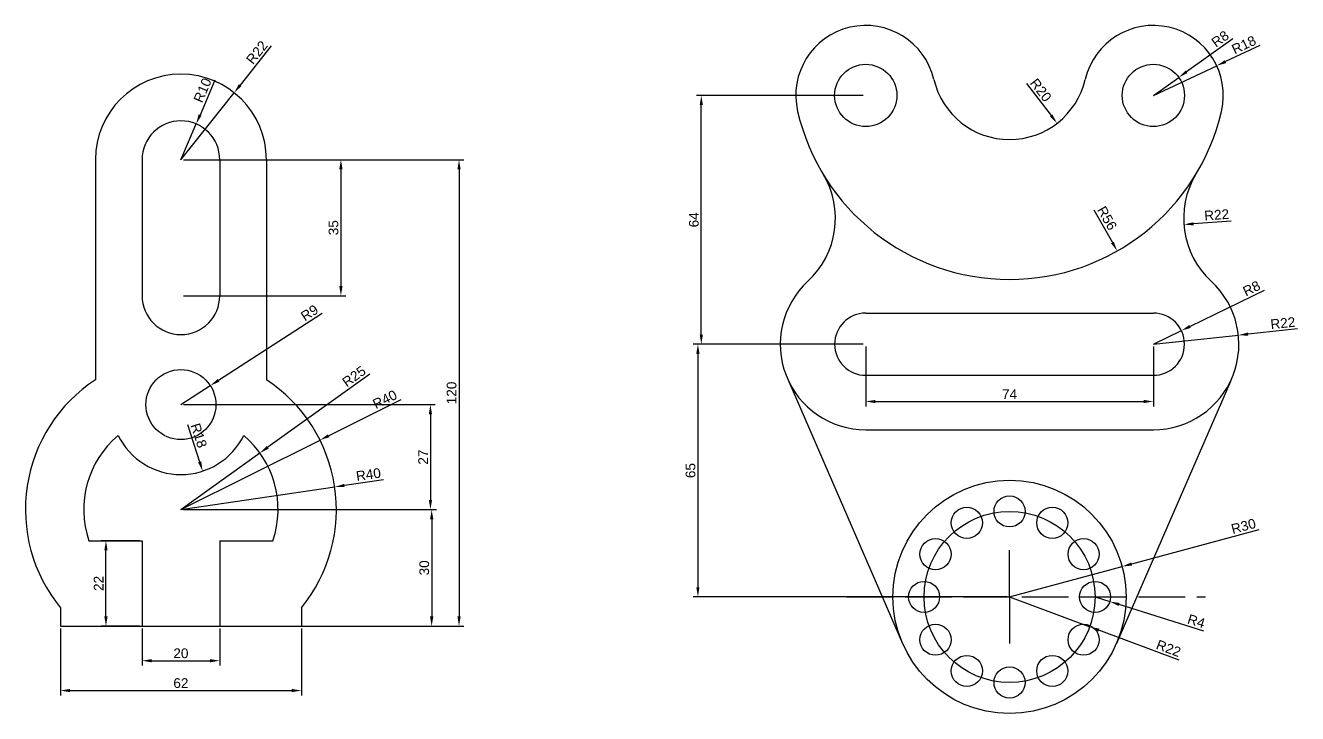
# Model space of a CAD drawing. Header units: millimetres. Extents: x 3066 to 3968, y 1986 to 2233.
# Drawn here: x 3641.2 to 3968.5, y 2006.6 to 2183.6 of the extents above; entities that cross this region are included whole.
import ezdxf

# ---------------------------------------------------------------- set-up
doc = ezdxf.new("R2010")
doc.units = ezdxf.units.MM
doc.linetypes.add('ACAD_ISO02W100', pattern=[15, 12, -3])
doc.styles.get("Standard").update_dxf_attribs({"font": 'arial.ttf'})
doc.dimstyles.new('ISO-25', dxfattribs={"dimtxt": 2.5, "dimasz": 2.5, "dimexe": 1.25, "dimexo": 0.625, "dimtad": 1, "dimtxsty": 'Standard', "dimcen": 2.5, "dimadec": 0, "dimazin": 0, "dimtfac": 1, "dimtmove": 0, "dimatfit": 3, "dimfxl": 1, "dimarcsym": 0})

# ---------------------------------------------------------------- blocks, each defined once
blk = doc.blocks.new('*D31')
at = {"color": 0, "lineweight": -2, "transparency": 16777216}
for p, q in [((3689.91, 2169.52), (3686.09, 2160.58)), ((3681.17, 2149.09), (3685.11, 2158.29))]:
    blk.add_line(p, q, dxfattribs=at)
at = {"color": 0, "transparency": 16777216}
blk.add_solid([(3685.71, 2160.75), (3686.47, 2160.42), (3685.11, 2158.29)], dxfattribs=at)
at = {"layer": 'Defpoints', "color": 0, "transparency": 16777216}
for p in [(3685.11, 2158.29), (3681.17, 2149.09)]:
    blk.add_point(p, dxfattribs=at)
at = {"color": 0, "transparency": 16777216, "insert": (3686.74, 2166.95), "char_height": 2.5, "attachment_point": 5, "rotation": 66.8496}
blk.add_mtext('R10', dxfattribs=at)
blk = doc.blocks.new('*D32')
at = {"color": 0, "lineweight": -2, "transparency": 16777216}
for p, q in [((3704.43, 2178.34), (3696.42, 2168.27)), ((3681.17, 2149.09), (3694.87, 2166.31))]:
    blk.add_line(p, q, dxfattribs=at)
at = {"color": 0, "transparency": 16777216}
blk.add_solid([(3696.1, 2168.53), (3696.75, 2168.01), (3694.87, 2166.31)], dxfattribs=at)
at = {"layer": 'Defpoints', "color": 0, "transparency": 16777216}
for p in [(3694.87, 2166.31), (3681.17, 2149.09)]:
    blk.add_point(p, dxfattribs=at)
at = {"color": 0, "transparency": 16777216, "insert": (3700.72, 2176.69), "char_height": 2.5, "attachment_point": 5, "rotation": 51.5108}
blk.add_mtext('R22', dxfattribs=at)
blk = doc.blocks.new('*D33')
at = {"color": 0, "lineweight": -2, "transparency": 16777216}
for p, q in [((3717.53, 2109.52), (3690.84, 2092.32)), ((3681.17, 2086.09), (3688.74, 2090.97))]:
    blk.add_line(p, q, dxfattribs=at)
at = {"color": 0, "transparency": 16777216}
blk.add_solid([(3690.61, 2092.67), (3691.07, 2091.97), (3688.74, 2090.97)], dxfattribs=at)
at = {"layer": 'Defpoints', "color": 0, "transparency": 16777216}
for p in [(3688.74, 2090.97), (3681.17, 2086.09)]:
    blk.add_point(p, dxfattribs=at)
at = {"color": 0, "transparency": 16777216, "insert": (3714.27, 2109.69), "char_height": 2.5, "attachment_point": 5, "rotation": 32.8059}
blk.add_mtext('R9', dxfattribs=at)
blk = doc.blocks.new('*D34')
at = {"color": 0, "lineweight": -2, "transparency": 16777216}
blk.add_line((3682.85, 2080.97), (3685.99, 2071.36), dxfattribs=at)
at = {"color": 0, "transparency": 16777216}
blk.add_solid([(3686.39, 2071.49), (3685.59, 2071.23), (3686.77, 2068.98)], dxfattribs=at)
at = {"layer": 'Defpoints', "color": 0, "transparency": 16777216}
for p in [(3681.17, 2086.09), (3686.77, 2068.98)]:
    blk.add_point(p, dxfattribs=at)
at = {"color": 0, "transparency": 16777216, "insert": (3685.78, 2078.13), "char_height": 2.5, "attachment_point": 5, "rotation": 288.1043}
blk.add_mtext('R18', dxfattribs=at)
blk = doc.blocks.new('*D35')
at = {"color": 0, "lineweight": -2, "transparency": 16777216}
for p, q in [((3729.76, 2093.9), (3703.53, 2075.11)), ((3681.17, 2059.09), (3701.5, 2073.65))]:
    blk.add_line(p, q, dxfattribs=at)
at = {"color": 0, "transparency": 16777216}
blk.add_solid([(3703.29, 2075.45), (3703.77, 2074.77), (3701.5, 2073.65)], dxfattribs=at)
at = {"layer": 'Defpoints', "color": 0, "transparency": 16777216}
for p in [(3701.5, 2073.65), (3681.17, 2059.09)]:
    blk.add_point(p, dxfattribs=at)
at = {"color": 0, "transparency": 16777216, "insert": (3725.71, 2093.34), "char_height": 2.5, "attachment_point": 5, "rotation": 35.6194}
blk.add_mtext('R25', dxfattribs=at)
blk = doc.blocks.new('*D36')
at = {"color": 0, "lineweight": -2, "transparency": 16777216}
for p, q in [((3737.72, 2087.33), (3719.2, 2078.08)), ((3681.17, 2059.09), (3716.96, 2076.96))]:
    blk.add_line(p, q, dxfattribs=at)
at = {"color": 0, "transparency": 16777216}
blk.add_solid([(3719.01, 2078.45), (3719.38, 2077.71), (3716.96, 2076.96)], dxfattribs=at)
at = {"layer": 'Defpoints', "color": 0, "transparency": 16777216}
for p in [(3716.96, 2076.96), (3681.17, 2059.09)]:
    blk.add_point(p, dxfattribs=at)
at = {"color": 0, "transparency": 16777216, "insert": (3733.65, 2087.42), "char_height": 2.5, "attachment_point": 5, "rotation": 26.5387}
blk.add_mtext('R40', dxfattribs=at)
blk = doc.blocks.new('*D37')
at = {"color": 0, "lineweight": -2, "transparency": 16777216}
for p, q in [((3733.27, 2066.75), (3723.22, 2065.27)), ((3681.17, 2059.09), (3720.75, 2064.91))]:
    blk.add_line(p, q, dxfattribs=at)
at = {"color": 0, "transparency": 16777216}
blk.add_solid([(3723.16, 2065.69), (3723.28, 2064.86), (3720.75, 2064.91)], dxfattribs=at)
at = {"layer": 'Defpoints', "color": 0, "transparency": 16777216}
for p in [(3720.75, 2064.91), (3681.17, 2059.09)]:
    blk.add_point(p, dxfattribs=at)
at = {"color": 0, "transparency": 16777216, "insert": (3729.42, 2068.11), "char_height": 2.5, "attachment_point": 5, "rotation": 8.3655}
blk.add_mtext('R40', dxfattribs=at)
blk = doc.blocks.new('*D38')
at = {"color": 0, "lineweight": -2, "transparency": 16777216}
for p, q in [((3670.55, 2051.09), (3660.64, 2051.09)), ((3661.89, 2031.59), (3661.89, 2048.59)), ((3670.55, 2029.09), (3660.64, 2029.09))]:
    blk.add_line(p, q, dxfattribs=at)
at = {"color": 0, "transparency": 16777216}
for points in [[(3661.47, 2048.59), (3662.31, 2048.59), (3661.89, 2051.09)], [(3661.47, 2031.59), (3662.31, 2031.59), (3661.89, 2029.09)]]:
    blk.add_solid(points, dxfattribs=at)
at = {"layer": 'Defpoints', "color": 0, "transparency": 16777216}
for p in [(3661.89, 2051.09), (3671.17, 2051.09), (3671.17, 2029.09)]:
    blk.add_point(p, dxfattribs=at)
at = {"color": 0, "transparency": 16777216, "insert": (3660.01, 2040.09), "char_height": 2.5, "attachment_point": 5, "rotation": 90}
blk.add_mtext('22', dxfattribs=at)
blk = doc.blocks.new('*D39')
at = {"color": 0, "lineweight": -2, "transparency": 16777216}
for p, q in [((3671.17, 2028.47), (3671.17, 2018.96)), ((3691.17, 2028.47), (3691.17, 2018.96)), ((3673.67, 2020.21), (3688.67, 2020.21))]:
    blk.add_line(p, q, dxfattribs=at)
at = {"color": 0, "transparency": 16777216}
for points in [[(3673.67, 2020.62), (3673.67, 2019.79), (3671.17, 2020.21)], [(3688.67, 2020.62), (3688.67, 2019.79), (3691.17, 2020.21)]]:
    blk.add_solid(points, dxfattribs=at)
at = {"layer": 'Defpoints', "color": 0, "transparency": 16777216}
for p in [(3671.17, 2029.09), (3691.17, 2029.09), (3691.17, 2020.21)]:
    blk.add_point(p, dxfattribs=at)
at = {"color": 0, "transparency": 16777216, "insert": (3681.17, 2022.11), "char_height": 2.5, "attachment_point": 5}
blk.add_mtext('20', dxfattribs=at)
blk = doc.blocks.new('*D40')
at = {"color": 0, "lineweight": -2, "transparency": 16777216}
for p, q in [((3681.8, 2149.09), (3723.59, 2149.09)), ((3722.34, 2146.59), (3722.34, 2116.59)), ((3681.8, 2114.09), (3723.59, 2114.09))]:
    blk.add_line(p, q, dxfattribs=at)
at = {"color": 0, "transparency": 16777216}
for points in [[(3721.92, 2146.59), (3722.76, 2146.59), (3722.34, 2149.09)], [(3721.92, 2116.59), (3722.76, 2116.59), (3722.34, 2114.09)]]:
    blk.add_solid(points, dxfattribs=at)
at = {"layer": 'Defpoints', "color": 0, "transparency": 16777216}
for p in [(3681.17, 2149.09), (3681.17, 2114.09), (3722.34, 2114.09)]:
    blk.add_point(p, dxfattribs=at)
at = {"color": 0, "transparency": 16777216, "insert": (3720.44, 2131.59), "char_height": 2.5, "attachment_point": 5, "rotation": 90}
blk.add_mtext('35', dxfattribs=at)
blk = doc.blocks.new('*D41')
at = {"color": 0, "lineweight": -2, "transparency": 16777216}
for p, q in [((3681.8, 2149.09), (3753.98, 2149.09)), ((3752.73, 2146.59), (3752.73, 2031.59)), ((3681.8, 2029.09), (3753.98, 2029.09))]:
    blk.add_line(p, q, dxfattribs=at)
at = {"color": 0, "transparency": 16777216}
for points in [[(3752.31, 2146.59), (3753.14, 2146.59), (3752.73, 2149.09)], [(3752.31, 2031.59), (3753.14, 2031.59), (3752.73, 2029.09)]]:
    blk.add_solid(points, dxfattribs=at)
at = {"layer": 'Defpoints', "color": 0, "transparency": 16777216}
for p in [(3681.17, 2149.09), (3681.17, 2029.09), (3752.73, 2029.09)]:
    blk.add_point(p, dxfattribs=at)
at = {"color": 0, "transparency": 16777216, "insert": (3750.82, 2089.09), "char_height": 2.5, "attachment_point": 5, "rotation": 90}
blk.add_mtext('120', dxfattribs=at)
blk = doc.blocks.new('*D42')
at = {"color": 0, "lineweight": -2, "transparency": 16777216}
for p, q in [((3650.17, 2028.47), (3650.17, 2011.29)), ((3712.17, 2028.47), (3712.17, 2011.29)), ((3652.67, 2012.54), (3709.67, 2012.54))]:
    blk.add_line(p, q, dxfattribs=at)
at = {"color": 0, "transparency": 16777216}
for points in [[(3652.67, 2012.95), (3652.67, 2012.12), (3650.17, 2012.54)], [(3709.67, 2012.95), (3709.67, 2012.12), (3712.17, 2012.54)]]:
    blk.add_solid(points, dxfattribs=at)
at = {"layer": 'Defpoints', "color": 0, "transparency": 16777216}
for p in [(3650.17, 2029.09), (3712.17, 2029.09), (3712.17, 2012.54)]:
    blk.add_point(p, dxfattribs=at)
at = {"color": 0, "transparency": 16777216, "insert": (3681.17, 2014.44), "char_height": 2.5, "attachment_point": 5}
blk.add_mtext('62', dxfattribs=at)
blk = doc.blocks.new('*D43')
at = {"color": 0, "lineweight": -2, "transparency": 16777216}
for p, q in [((3681.8, 2086.09), (3746.62, 2086.09)), ((3745.37, 2083.59), (3745.37, 2061.59)), ((3681.8, 2059.09), (3746.62, 2059.09))]:
    blk.add_line(p, q, dxfattribs=at)
at = {"color": 0, "transparency": 16777216}
for points in [[(3744.95, 2083.59), (3745.79, 2083.59), (3745.37, 2086.09)], [(3744.95, 2061.59), (3745.79, 2061.59), (3745.37, 2059.09)]]:
    blk.add_solid(points, dxfattribs=at)
at = {"layer": 'Defpoints', "color": 0, "transparency": 16777216}
for p in [(3681.17, 2086.09), (3681.17, 2059.09), (3745.37, 2059.09)]:
    blk.add_point(p, dxfattribs=at)
at = {"color": 0, "transparency": 16777216, "insert": (3743.49, 2072.59), "char_height": 2.5, "attachment_point": 5, "rotation": 90}
blk.add_mtext('27', dxfattribs=at)
blk = doc.blocks.new('*D44')
at = {"color": 0, "lineweight": -2, "transparency": 16777216}
for p, q in [((3681.8, 2059.09), (3746.94, 2059.09)), ((3745.69, 2056.59), (3745.69, 2031.59)), ((3681.8, 2029.09), (3746.94, 2029.09))]:
    blk.add_line(p, q, dxfattribs=at)
at = {"color": 0, "transparency": 16777216}
for points in [[(3745.27, 2056.59), (3746.11, 2056.59), (3745.69, 2059.09)], [(3745.27, 2031.59), (3746.11, 2031.59), (3745.69, 2029.09)]]:
    blk.add_solid(points, dxfattribs=at)
at = {"layer": 'Defpoints', "color": 0, "transparency": 16777216}
for p in [(3681.17, 2059.09), (3681.17, 2029.09), (3745.69, 2029.09)]:
    blk.add_point(p, dxfattribs=at)
at = {"color": 0, "transparency": 16777216, "insert": (3743.79, 2044.09), "char_height": 2.5, "attachment_point": 5, "rotation": 90}
blk.add_mtext('30', dxfattribs=at)
blk = doc.blocks.new('*U45')
blk.add_circle((0, 0), 4)
blk = doc.blocks.new('*U46')
at = {"color": 0, "linetype": 'ByBlock', "lineweight": -2, "transparency": 16777216}
blk.add_blockref('*U45', (3894.37, 2058.62), dxfattribs=at)
for p, rotation in [((3883.37, 2055.67), 29.99999999999999), ((3905.37, 2055.67), 329.9999999999999), ((3875.31, 2047.62), 59.99999999999999), ((3913.42, 2047.62), 300.0000000000001), ((3872.37, 2036.62), 90), ((3916.37, 2036.62), 269.9999999999999), ((3875.31, 2025.62), 120), ((3913.42, 2025.62), 240), ((3883.37, 2017.57), 150), ((3905.37, 2017.57), 209.9999999999999), ((3894.37, 2014.62), 180)]:
    blk.add_blockref('*U45', p, dxfattribs=dict(at, rotation=rotation))
blk = doc.blocks.new('*D49')
at = {"color": 0, "lineweight": -2, "transparency": 16777216}
for p, q in [((3856.74, 2101.62), (3812.94, 2101.62)), ((3814.19, 2099.12), (3814.19, 2039.12)), ((3893.74, 2036.62), (3812.94, 2036.62))]:
    blk.add_line(p, q, dxfattribs=at)
at = {"color": 0, "transparency": 16777216}
for points in [[(3813.77, 2099.12), (3814.61, 2099.12), (3814.19, 2101.62)], [(3813.77, 2039.12), (3814.61, 2039.12), (3814.19, 2036.62)]]:
    blk.add_solid(points, dxfattribs=at)
at = {"layer": 'Defpoints', "color": 0, "transparency": 16777216}
for p in [(3857.37, 2101.62), (3814.19, 2036.62), (3894.37, 2036.62)]:
    blk.add_point(p, dxfattribs=at)
at = {"color": 0, "transparency": 16777216, "insert": (3812.29, 2069.12), "char_height": 2.5, "attachment_point": 5, "rotation": 90}
blk.add_mtext('65', dxfattribs=at)
blk = doc.blocks.new('*D50')
at = {"color": 0, "lineweight": -2, "transparency": 16777216}
for p, q in [((3856.74, 2165.62), (3813.81, 2165.62)), ((3815.06, 2104.12), (3815.06, 2163.12)), ((3856.74, 2101.62), (3813.81, 2101.62))]:
    blk.add_line(p, q, dxfattribs=at)
at = {"color": 0, "transparency": 16777216}
for points in [[(3814.65, 2163.12), (3815.48, 2163.12), (3815.06, 2165.62)], [(3814.65, 2104.12), (3815.48, 2104.12), (3815.06, 2101.62)]]:
    blk.add_solid(points, dxfattribs=at)
at = {"layer": 'Defpoints', "color": 0, "transparency": 16777216}
for p in [(3815.06, 2165.62), (3857.37, 2165.62), (3857.37, 2101.62)]:
    blk.add_point(p, dxfattribs=at)
at = {"color": 0, "transparency": 16777216, "insert": (3813.16, 2133.62), "char_height": 2.5, "attachment_point": 5, "rotation": 90}
blk.add_mtext('64', dxfattribs=at)
blk = doc.blocks.new('*D51')
at = {"color": 0, "lineweight": -2, "transparency": 16777216}
for p, q in [((3857.37, 2101), (3857.37, 2085.64)), ((3931.37, 2101), (3931.37, 2085.64)), ((3859.87, 2086.89), (3928.87, 2086.89))]:
    blk.add_line(p, q, dxfattribs=at)
at = {"color": 0, "transparency": 16777216}
for points in [[(3859.87, 2087.3), (3859.87, 2086.47), (3857.37, 2086.89)], [(3928.87, 2087.3), (3928.87, 2086.47), (3931.37, 2086.89)]]:
    blk.add_solid(points, dxfattribs=at)
at = {"layer": 'Defpoints', "color": 0, "transparency": 16777216}
for p in [(3857.37, 2101.62), (3931.37, 2101.62), (3931.37, 2086.89)]:
    blk.add_point(p, dxfattribs=at)
at = {"color": 0, "transparency": 16777216, "insert": (3894.37, 2088.76), "char_height": 2.5, "attachment_point": 5}
blk.add_mtext('74', dxfattribs=at)
blk = doc.blocks.new('*D52')
at = {"color": 0, "lineweight": -2, "transparency": 16777216}
for p, q in [((3959.84, 2115.43), (3940.82, 2106.2)), ((3931.37, 2101.62), (3938.57, 2105.11))]:
    blk.add_line(p, q, dxfattribs=at)
at = {"color": 0, "transparency": 16777216}
blk.add_solid([(3940.63, 2106.58), (3941, 2105.83), (3938.57, 2105.11)], dxfattribs=at)
at = {"layer": 'Defpoints', "color": 0, "transparency": 16777216}
for p in [(3938.57, 2105.11), (3931.37, 2101.62)]:
    blk.add_point(p, dxfattribs=at)
at = {"color": 0, "transparency": 16777216, "insert": (3956.64, 2115.98), "char_height": 2.5, "attachment_point": 5, "rotation": 25.8649}
blk.add_mtext('R8', dxfattribs=at)
blk = doc.blocks.new('*D53')
at = {"color": 0, "lineweight": -2, "transparency": 16777216}
for p, q in [((3968.47, 2105.57), (3955.73, 2104.21)), ((3931.37, 2101.62), (3953.24, 2103.95))]:
    blk.add_line(p, q, dxfattribs=at)
at = {"color": 0, "transparency": 16777216}
blk.add_solid([(3955.69, 2104.63), (3955.77, 2103.8), (3953.24, 2103.95)], dxfattribs=at)
at = {"layer": 'Defpoints', "color": 0, "transparency": 16777216}
for p in [(3931.37, 2101.62), (3953.24, 2103.95)]:
    blk.add_point(p, dxfattribs=at)
at = {"color": 0, "transparency": 16777216, "insert": (3964.69, 2107.06), "char_height": 2.5, "attachment_point": 5, "rotation": 6.0763}
blk.add_mtext('R22', dxfattribs=at)
blk = doc.blocks.new('*D54')
at = {"color": 0, "lineweight": -2, "transparency": 16777216}
blk.add_line((3951.38, 2133.29), (3941.71, 2132.59), dxfattribs=at)
at = {"color": 0, "transparency": 16777216}
blk.add_solid([(3941.68, 2133.01), (3941.74, 2132.17), (3939.22, 2132.41)], dxfattribs=at)
at = {"layer": 'Defpoints', "color": 0, "transparency": 16777216}
for p in [(3961.16, 2134), (3939.22, 2132.41)]:
    blk.add_point(p, dxfattribs=at)
at = {"color": 0, "transparency": 16777216, "insert": (3947.66, 2134.91), "char_height": 2.5, "attachment_point": 5, "rotation": 4.1421}
blk.add_mtext('R22', dxfattribs=at)
blk = doc.blocks.new('*D55')
at = {"color": 0, "lineweight": -2, "transparency": 16777216}
blk.add_line((3916.02, 2136.23), (3920.83, 2127.78), dxfattribs=at)
at = {"color": 0, "transparency": 16777216}
blk.add_solid([(3921.19, 2127.99), (3920.47, 2127.58), (3922.07, 2125.61)], dxfattribs=at)
at = {"layer": 'Defpoints', "color": 0, "transparency": 16777216}
for p in [(3894.37, 2174.28), (3922.07, 2125.61)]:
    blk.add_point(p, dxfattribs=at)
at = {"color": 0, "transparency": 16777216, "insert": (3919.46, 2134.04), "char_height": 2.5, "attachment_point": 5, "rotation": 299.6474}
blk.add_mtext('R56', dxfattribs=at)
blk = doc.blocks.new('*D56')
at = {"color": 0, "lineweight": -2, "transparency": 16777216}
for p, q in [((3951.81, 2180.15), (3939.93, 2171.7)), ((3931.37, 2165.62), (3937.89, 2170.25))]:
    blk.add_line(p, q, dxfattribs=at)
at = {"color": 0, "transparency": 16777216}
blk.add_solid([(3939.68, 2172.04), (3940.17, 2171.36), (3937.89, 2170.25)], dxfattribs=at)
at = {"layer": 'Defpoints', "color": 0, "transparency": 16777216}
for p in [(3937.89, 2170.25), (3931.37, 2165.62)]:
    blk.add_point(p, dxfattribs=at)
at = {"color": 0, "transparency": 16777216, "insert": (3948.56, 2180.17), "char_height": 2.5, "attachment_point": 5, "rotation": 35.4052}
blk.add_mtext('R8', dxfattribs=at)
blk = doc.blocks.new('*D57')
at = {"color": 0, "lineweight": -2, "transparency": 16777216}
for p, q in [((3958.74, 2178.44), (3949.93, 2174.32)), ((3931.37, 2165.62), (3947.67, 2173.26))]:
    blk.add_line(p, q, dxfattribs=at)
at = {"color": 0, "transparency": 16777216}
blk.add_solid([(3949.75, 2174.69), (3950.11, 2173.94), (3947.67, 2173.26)], dxfattribs=at)
at = {"layer": 'Defpoints', "color": 0, "transparency": 16777216}
for p in [(3947.67, 2173.26), (3931.37, 2165.62)]:
    blk.add_point(p, dxfattribs=at)
at = {"color": 0, "transparency": 16777216, "insert": (3954.66, 2178.63), "char_height": 2.5, "attachment_point": 5, "rotation": 25.1025}
blk.add_mtext('R18', dxfattribs=at)
blk = doc.blocks.new('*D58')
at = {"color": 0, "lineweight": -2, "transparency": 16777216}
blk.add_line((3898.7, 2168.68), (3905.08, 2160.44), dxfattribs=at)
at = {"color": 0, "transparency": 16777216}
blk.add_solid([(3905.4, 2160.69), (3904.75, 2160.18), (3906.6, 2158.46)], dxfattribs=at)
at = {"layer": 'Defpoints', "color": 0, "transparency": 16777216}
for p in [(3894.37, 2174.28), (3906.6, 2158.46)]:
    blk.add_point(p, dxfattribs=at)
at = {"color": 0, "transparency": 16777216, "insert": (3902.41, 2166.99), "char_height": 2.5, "attachment_point": 5, "rotation": 307.7242}
blk.add_mtext('R20', dxfattribs=at)
blk = doc.blocks.new('*D59')
at = {"color": 0, "lineweight": -2, "transparency": 16777216}
for p, q in [((3958.54, 2053.92), (3925.75, 2045.08)), ((3894.37, 2036.62), (3923.33, 2044.43))]:
    blk.add_line(p, q, dxfattribs=at)
at = {"color": 0, "transparency": 16777216}
blk.add_solid([(3925.64, 2045.48), (3925.86, 2044.68), (3923.33, 2044.43)], dxfattribs=at)
at = {"layer": 'Defpoints', "color": 0, "transparency": 16777216}
for p in [(3923.33, 2044.43), (3894.37, 2036.62)]:
    blk.add_point(p, dxfattribs=at)
at = {"color": 0, "transparency": 16777216, "insert": (3954.56, 2054.81), "char_height": 2.5, "attachment_point": 5, "rotation": 15.0857}
blk.add_mtext('R30', dxfattribs=at)
blk = doc.blocks.new('*D60')
at = {"color": 0, "lineweight": -2, "transparency": 16777216}
for p, q in [((3916.37, 2036.62), (3920.18, 2035.42)), ((3944.37, 2027.81), (3922.57, 2034.67))]:
    blk.add_line(p, q, dxfattribs=at)
at = {"color": 0, "transparency": 16777216}
blk.add_solid([(3922.69, 2035.07), (3922.44, 2034.27), (3920.18, 2035.42)], dxfattribs=at)
at = {"layer": 'Defpoints', "color": 0, "transparency": 16777216}
for p in [(3916.37, 2036.62), (3920.18, 2035.42)]:
    blk.add_point(p, dxfattribs=at)
at = {"color": 0, "transparency": 16777216, "insert": (3942.42, 2030.39), "char_height": 2.5, "attachment_point": 5, "rotation": 342.5352}
blk.add_mtext('R4', dxfattribs=at)
blk = doc.blocks.new('*D61')
at = {"color": 0, "lineweight": -2, "transparency": 16777216}
for p, q in [((3894.37, 2036.62), (3914.99, 2028.95)), ((3938.01, 2020.38), (3917.33, 2028.08))]:
    blk.add_line(p, q, dxfattribs=at)
at = {"color": 0, "transparency": 16777216}
blk.add_solid([(3917.47, 2028.47), (3917.18, 2027.69), (3914.99, 2028.95)], dxfattribs=at)
at = {"layer": 'Defpoints', "color": 0, "transparency": 16777216}
for p in [(3894.37, 2036.62), (3914.99, 2028.95)]:
    blk.add_point(p, dxfattribs=at)
at = {"color": 0, "transparency": 16777216, "insert": (3935.29, 2023.4), "char_height": 2.5, "attachment_point": 5, "rotation": 339.5894}
blk.add_mtext('R22', dxfattribs=at)

msp = doc.modelspace()

# ---------------------------------------------------------------- linework, layer by layer
for p, q in [((3659.174, 2149.091), (3659.174, 2092.497)), ((3671.174, 2149.091), (3671.174, 2114.091)), ((3691.174, 2149.091), (3691.174, 2114.091)), ((3703.174, 2149.091), (3703.174, 2092.497)), ((3857.368, 2109.62), (3931.368, 2109.62)), ((3837.562, 2092.041), (3866.855, 2024.66)), ((3857.368, 2093.62), (3931.368, 2093.62)), ((3951.173, 2092.041), (3921.88, 2024.66)), ((3857.368, 2079.62), (3931.368, 2079.62)), ((3657.488, 2051.091), (3671.174, 2051.091)), ((3671.174, 2051.091), (3671.174, 2029.091)), ((3691.174, 2051.091), (3704.859, 2051.091)), ((3691.174, 2051.091), (3691.174, 2029.091)), ((3650.174, 2033.812), (3650.174, 2029.091)), ((3712.174, 2033.812), (3712.174, 2029.091)), ((3650.174, 2029.091), (3712.174, 2029.091))]:
    msp.add_line(p, q)
at = {"linetype": 'ACAD_ISO02W100'}
for p, q in [((3894.368, 2036.62), (3894.368, 2051.43)), ((3852.533, 2036.62), (3944.753, 2036.62)), ((3894.368, 2036.62), (3894.368, 2023.796))]:
    msp.add_line(p, q, dxfattribs=at)
for centre, radius in [((3857.368, 2165.62), 8), ((3931.368, 2165.62), 8), ((3681.174, 2086.091), 9), ((3894.368, 2036.62), 30), ((3894.368, 2036.62), 22)]:
    msp.add_circle(centre, radius)
for centre, radius, start, end in [((3857.368, 2165.62), 18, 13.17355, 193.17355), ((3931.368, 2165.62), 18, 346.82645, 166.82645), ((3681.174, 2149.091), 22, 0, 180), ((3894.368, 2174.28), 20, 193.17355, 346.82645), ((3894.368, 2174.28), 56, 193.17355, 346.82645), ((3681.174, 2149.091), 10, 0, 180), ((3827.574, 2133.998), 22, 312.61925, 31.09347), ((3961.161, 2133.998), 22, 148.90653, 227.38075), ((3857.368, 2101.62), 22, 132.61925, 270), ((3931.368, 2101.62), 22, 270, 47.38075), ((3681.174, 2114.091), 10, 180, 0), ((3857.368, 2101.62), 8, 90, 270), ((3931.368, 2101.62), 8, 270, 90), ((3681.174, 2059.091), 40, 123.36701, 219.19497), ((3681.174, 2059.091), 40, 320.80503, 56.63299), ((3681.174, 2059.091), 25, 130.27389, 198.66292), ((3681.174, 2086.091), 18, 206.12489, 333.87511), ((3681.174, 2059.091), 25, 341.33708, 49.72611)]:
    msp.add_arc(centre, radius, start, end)

# ---------------------------------------------------------------- block references
msp.add_blockref('*U46', (0, 0))

# ---------------------------------------------------------------- dimensions: what is measured, and where the dimension line sits
for center, mpoint, picture, middle in [((3681.174, 2149.091), (3694.866, 2166.31), '*D32', (3702.191, 2175.523)), ((3931.368, 2165.62), (3937.888, 2170.255), '*D56', (3949.658, 2178.621)), ((3894.368, 2174.28), (3922.069, 2125.611), '*D55', (3917.809, 2133.095)), ((3894.368, 2174.28), (3906.605, 2158.461), '*D58', (3900.907, 2165.826)), ((3961.161, 2133.998), (3939.218, 2132.409), '*D54', (3947.795, 2133.03)), ((3931.368, 2101.62), (3938.566, 2105.11), '*D52', (3957.465, 2114.272)), ((3681.174, 2086.091), (3688.738, 2090.967), '*D33', (3715.305, 2108.091)), ((3931.368, 2101.62), (3953.244, 2103.949), '*D53', (3964.889, 2105.188)), ((3681.174, 2059.091), (3701.496, 2073.65), '*D35', (3726.819, 2091.793)), ((3681.174, 2059.091), (3716.959, 2076.963), '*D36', (3734.495, 2085.72)), ((3681.174, 2086.091), (3686.767, 2068.982), '*D34', (3683.971, 2077.536)), ((3681.174, 2059.091), (3720.748, 2064.91), '*D37', (3729.697, 2066.226)), ((3894.368, 2036.62), (3923.334, 2044.428), '*D59', (3955.053, 2052.978)), ((3894.368, 2036.62), (3914.986, 2028.948), '*D61', (3934.639, 2021.635)), ((3916.368, 2036.62), (3920.183, 2035.42), '*D60', (3941.858, 2028.6))]:
    dim = msp.add_radius_dim(center=center, mpoint=mpoint, dimstyle='ISO-25')
    dim.commit()
    dim.dimension.update_dxf_attribs({"geometry": picture, "text_midpoint": middle, "dimtype": 164})
for center, mpoint, picture, middle in [((3931.368, 2165.62), (3947.667, 2173.256), '*D57', (3954.662, 2178.633)), ((3681.174, 2149.091), (3685.105, 2158.285), '*D31', (3686.741, 2166.947))]:
    dim = msp.add_radius_dim(center=center, mpoint=mpoint, dimstyle='ISO-25')
    dim.commit()
    dim.dimension.update_dxf_attribs({"geometry": picture, "text_midpoint": middle})
for base, p1, p2, picture, middle in [((3815.063, 2165.62), (3857.368, 2101.62), (3857.368, 2165.62), '*D50', (3813.161, 2133.62)), ((3722.341, 2114.091), (3681.174, 2149.091), (3681.174, 2114.091), '*D40', (3720.439, 2131.591)), ((3752.726, 2029.091), (3681.174, 2149.091), (3681.174, 2029.091), '*D41', (3750.825, 2089.091)), ((3814.19, 2036.62), (3857.368, 2101.62), (3894.368, 2036.62), '*D49', (3812.288, 2069.12)), ((3745.37, 2059.091), (3681.174, 2086.091), (3681.174, 2059.091), '*D43', (3743.49, 2072.591)), ((3745.69, 2029.091), (3681.174, 2059.091), (3681.174, 2029.091), '*D44', (3743.787, 2044.091)), ((3661.891, 2051.091), (3671.174, 2029.091), (3671.174, 2051.091), '*D38', (3660.011, 2040.091))]:
    dim = msp.add_linear_dim(base=base, p1=p1, p2=p2, angle=90, dimstyle='ISO-25')
    dim.commit()
    dim.dimension.update_dxf_attribs({"geometry": picture, "text_midpoint": middle})
for base, p1, p2, picture, middle in [((3931.368, 2086.885), (3857.368, 2101.62), (3931.368, 2101.62), '*D51', (3894.368, 2088.76)), ((3712.174, 2012.536), (3650.174, 2029.091), (3712.174, 2029.091), '*D42', (3681.174, 2014.438)), ((3691.174, 2020.206), (3671.174, 2029.091), (3691.174, 2029.091), '*D39', (3681.174, 2022.108))]:
    dim = msp.add_linear_dim(base=base, p1=p1, p2=p2, dimstyle='ISO-25')
    dim.commit()
    dim.dimension.update_dxf_attribs({"geometry": picture, "text_midpoint": middle})

doc.saveas('drawing.dxf')
